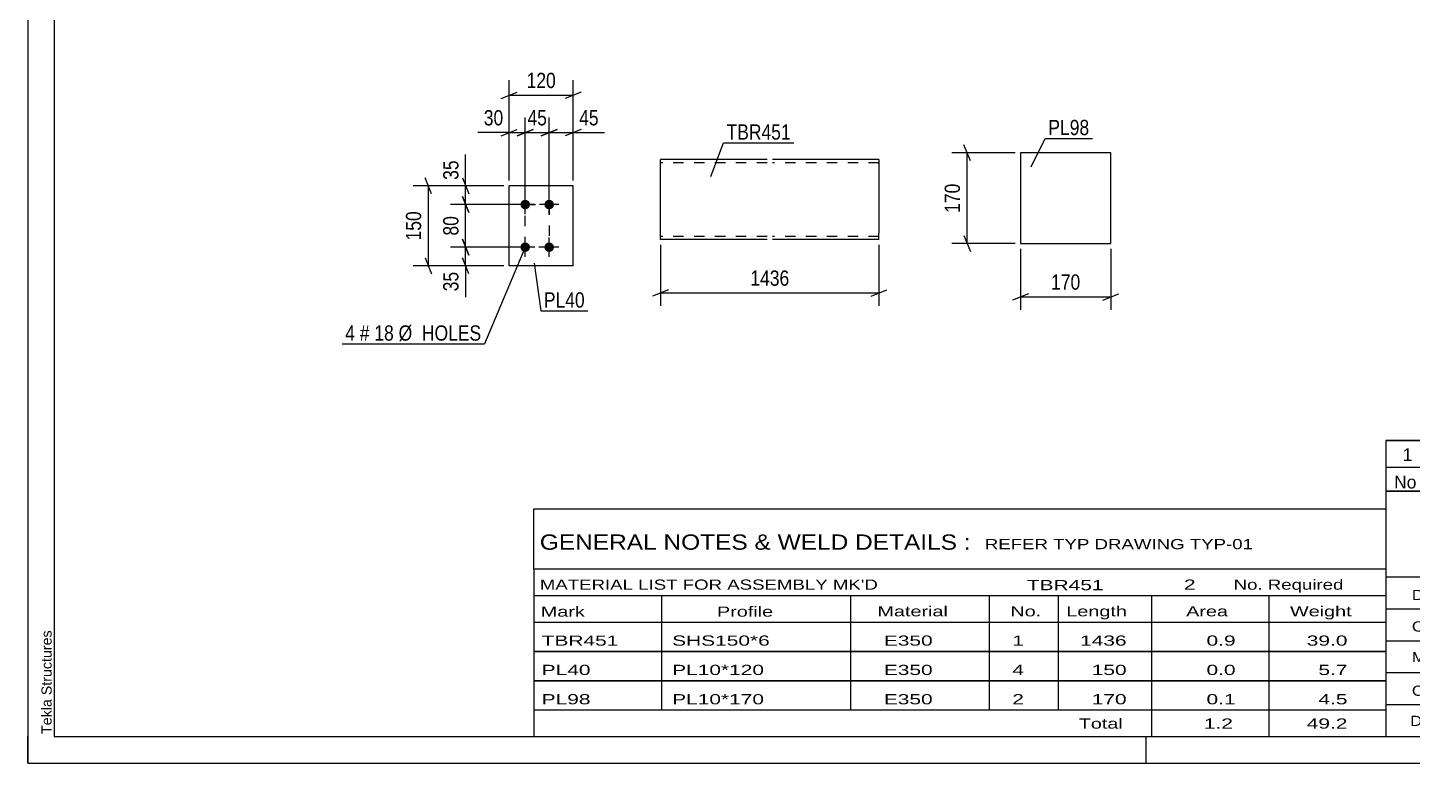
# Model space of a CAD drawing. Header units: millimetres. Extents: x 0 to 420, y 0 to 297.
# Drawn here: x 0 to 260, y 0 to 138 of the extents above; entities that cross this region are included whole.
import ezdxf

# ---------------------------------------------------------------- set-up
doc = ezdxf.new("R2010")
doc.units = ezdxf.units.MM
doc.linetypes.add('DXK_LINE_DOT2', pattern=[3.9198, 1.9599, -1.9599])
doc.styles.add('Arial', font='ARIAL.TTF', dxfattribs={"height": 0.2})
doc.styles.add('Arial Narrow', font='ARIALN.TTF', dxfattribs={"height": 0.2})

# ---------------------------------------------------------------- blocks, each defined once
blk = doc.blocks.new('Unknown-580872287-1163')
at = {"color": 5, "linetype": 'Continuous'}
for p, q in [((0, 297), (0, 0)), ((5, 292), (5, 5)), ((0, 0), (0, 5)), ((5, 5), (415, 5)), ((210, 0), (210, 5)), ((0, 0), (420, 0))]:
    blk.add_line(p, q, dxfattribs=at)
at = {"color": 174, "linetype": 'Continuous', "style": 'Arial'}
blk.add_text('Tekla Structures', height=1.9102, rotation=90, dxfattribs=at).set_placement((4.5, 5.5))
blk = doc.blocks.new('Part-580872287-2130 - 2123')
at = {"color": 2, "linetype": 'Continuous'}
for p, q in [((102.41, 108.31), (90.41, 108.31)), ((90.41, 93.31), (90.41, 108.31)), ((102.41, 93.31), (102.41, 108.31)), ((102.41, 93.31), (90.41, 93.31))]:
    blk.add_line(p, q, dxfattribs=at)
blk = doc.blocks.new('Bolt-580872287-2163 - 2123')
at = {"linetype": 'Continuous'}
for points in [[(93.41, 103.91, -1), (93.41, 105.71, -1)], [(97.91, 103.91, -1), (97.91, 105.71, -1)], [(93.41, 95.91, -1), (93.41, 97.71, -1)], [(97.91, 95.91, -1), (97.91, 97.71, -1)]]:
    blk.add_hatch(color=1, dxfattribs=at).paths.add_polyline_path(points)
at = {"color": 1, "linetype": 'Continuous'}
for p, q in [((93.41, 103.01), (93.41, 106.61)), ((97.91, 103.01), (97.91, 106.61)), ((95.21, 104.81), (91.61, 104.81)), ((99.71, 104.81), (96.11, 104.81)), ((95.21, 96.81), (91.61, 96.81)), ((93.41, 95.01), (93.41, 98.61)), ((99.71, 96.81), (96.11, 96.81)), ((97.91, 95.01), (97.91, 98.61))]:
    blk.add_line(p, q, dxfattribs=at)
blk = doc.blocks.new('Part-580872287-2294 - 2288')
at = {"color": 2, "linetype": 'Continuous'}
for p, q in [((203.38, 114.49), (186.38, 114.49)), ((186.38, 114.49), (186.38, 97.49)), ((203.38, 97.49), (203.38, 114.49)), ((186.38, 97.49), (203.38, 97.49))]:
    blk.add_line(p, q, dxfattribs=at)
blk = doc.blocks.new('Part-580872287-2320 - 2313')
at = {"color": 2, "linetype": 'Continuous'}
for p, q in [((138.83, 113.23), (118.83, 113.23)), ((118.83, 98.32), (118.83, 113.23)), ((159.83, 113.23), (139.83, 113.23)), ((159.83, 113.23), (159.83, 99.43)), ((159.83, 98.23), (159.83, 99.43)), ((118.83, 98.23), (118.83, 98.32)), ((138.83, 98.23), (118.83, 98.23)), ((159.83, 98.23), (139.83, 98.23))]:
    blk.add_line(p, q, dxfattribs=at)
at = {"color": 7, "linetype": 'DXK_LINE_DOT2'}
for p, q in [((138.83, 112.63), (118.83, 112.63)), ((159.83, 112.63), (139.83, 112.63)), ((159.83, 112.63), (159.83, 112.58)), ((159.83, 112.58), (159.83, 112.63)), ((159.83, 112.49), (159.83, 112.58)), ((159.83, 112.58), (159.83, 112.49)), ((118.83, 98.83), (118.83, 98.88)), ((138.83, 98.83), (118.83, 98.83)), ((159.83, 98.83), (139.83, 98.83)), ((159.83, 98.88), (159.83, 99.2)), ((159.83, 98.83), (159.83, 98.88))]:
    blk.add_line(p, q, dxfattribs=at)
blk = doc.blocks.new('Rectangle-580872287-2273 - 2123')
at = {"color": 1, "linetype": 'DXK_LINE_DOT2'}
blk.add_lwpolyline([(93.41, 104.81), (97.91, 104.81), (97.91, 96.81), (93.41, 96.81), (93.41, 104.81)], close=True, dxfattribs=at)
blk = doc.blocks.new('StraightDimension-580872287-2166 - 2123')
at = {"color": 7, "linetype": 'Continuous'}
for p, q in [((90.41, 109.31), (90.41, 128.16)), ((102.41, 109.31), (102.41, 128.16)), ((88.91, 124.71), (91.91, 125.91)), ((90.41, 125.31), (102.41, 125.31)), ((103.91, 125.91), (100.91, 124.71))]:
    blk.add_line(p, q, dxfattribs=at)
at = {"color": 0}
blk.add_wipeout([(99.75, 126.06), (99.75, 130.26), (93.07, 130.26), (93.07, 126.06)], dxfattribs=at)
at = {"color": 3, "style": 'Arial Narrow'}
blk.add_text('120', height=2.863, dxfattribs=at).set_placement((93.67, 126.66))
blk = doc.blocks.new('StraightDimension-580872287-2183 - 2123')
at = {"color": 7, "linetype": 'Continuous'}
for p, q in [((93.41, 105.81), (93.41, 121.16)), ((97.91, 105.81), (97.91, 121.16)), ((91.91, 117.71), (94.91, 118.91)), ((93.41, 118.31), (97.91, 118.31)), ((99.41, 118.91), (96.41, 117.71))]:
    blk.add_line(p, q, dxfattribs=at)
at = {"color": 0}
blk.add_wipeout([(98.09, 119.06), (98.09, 123.26), (93.23, 123.26), (93.23, 119.06)], dxfattribs=at)
at = {"color": 3, "style": 'Arial Narrow'}
blk.add_text('45', height=2.863, dxfattribs=at).set_placement((93.83, 119.66))
blk = doc.blocks.new('StraightDimension-580872287-2193 - 2123')
at = {"color": 7, "linetype": 'Continuous'}
for p, q in [((90.41, 109.31), (90.41, 121.16)), ((93.41, 105.81), (93.41, 121.16)), ((88.91, 117.71), (91.91, 118.91)), ((90.41, 118.31), (93.41, 118.31)), ((94.91, 118.91), (91.91, 117.71))]:
    blk.add_line(p, q, dxfattribs=at)
at = {"color": 0}
blk.add_wipeout([(89.88, 119.06), (89.88, 123.26), (85.03, 123.26), (85.03, 119.06)], dxfattribs=at)
at = {"color": 7, "linetype": 'Continuous'}
blk.add_line((90.41, 118.31), (84.5, 118.31), dxfattribs=at)
blk.add_line((90.41, 118.31), (84.5, 118.31), dxfattribs=at)
at = {"color": 3, "style": 'Arial Narrow'}
blk.add_text('30', height=2.863, dxfattribs=at).set_placement((85.63, 119.66))
blk = doc.blocks.new('StraightDimension-580872287-2206 - 2123')
at = {"color": 7, "linetype": 'Continuous'}
for p, q in [((97.91, 105.81), (97.91, 121.16)), ((102.41, 109.31), (102.41, 121.16)), ((96.41, 117.71), (99.41, 118.91)), ((97.91, 118.31), (102.41, 118.31)), ((103.91, 118.91), (100.91, 117.71))]:
    blk.add_line(p, q, dxfattribs=at)
at = {"color": 0}
blk.add_wipeout([(107.79, 119.06), (107.79, 123.26), (102.93, 123.26), (102.93, 119.06)], dxfattribs=at)
at = {"color": 7, "linetype": 'Continuous'}
blk.add_line((102.41, 118.31), (108.31, 118.31), dxfattribs=at)
blk.add_line((102.41, 118.31), (108.31, 118.31), dxfattribs=at)
at = {"color": 3, "style": 'Arial Narrow'}
blk.add_text('45', height=2.863, dxfattribs=at).set_placement((103.53, 119.66))
blk = doc.blocks.new('StraightDimension-580872287-2220 - 2123')
at = {"color": 7, "linetype": 'Continuous'}
for p, q in [((75.82, 106.81), (74.62, 109.81)), ((89.41, 108.31), (72.37, 108.31)), ((75.22, 93.31), (75.22, 108.31)), ((74.62, 94.81), (75.82, 91.81)), ((89.41, 93.31), (72.37, 93.31))]:
    blk.add_line(p, q, dxfattribs=at)
at = {"color": 0}
blk.add_wipeout([(74.47, 104.16), (70.27, 104.16), (70.27, 97.47), (74.47, 97.47)], dxfattribs=at)
at = {"color": 3, "style": 'Arial Narrow'}
blk.add_text('150', height=2.863, rotation=90.0002, dxfattribs=at).set_placement((73.87, 98.07))
blk = doc.blocks.new('StraightDimension-580872287-2237 - 2123')
at = {"color": 7, "linetype": 'Continuous'}
for p, q in [((92.41, 96.81), (79.37, 96.81)), ((81.62, 98.31), (82.82, 95.31)), ((82.22, 93.31), (82.22, 96.81)), ((82.82, 91.81), (81.62, 94.81)), ((89.41, 93.31), (79.37, 93.31))]:
    blk.add_line(p, q, dxfattribs=at)
at = {"color": 0}
blk.add_wipeout([(81.47, 92.79), (77.27, 92.79), (77.27, 87.93), (81.47, 87.93)], dxfattribs=at)
at = {"color": 7, "linetype": 'Continuous'}
blk.add_line((82.22, 93.31), (82.22, 87.41), dxfattribs=at)
blk.add_line((82.22, 93.31), (82.22, 87.41), dxfattribs=at)
at = {"color": 3, "style": 'Arial Narrow'}
blk.add_text('35', height=2.863, rotation=90.0002, dxfattribs=at).set_placement((80.87, 88.53))
blk = doc.blocks.new('StraightDimension-580872287-2250 - 2123')
at = {"color": 7, "linetype": 'Continuous'}
for p, q in [((81.62, 109.81), (82.82, 106.81)), ((89.41, 108.31), (79.37, 108.31)), ((82.22, 104.81), (82.22, 108.31)), ((92.41, 104.81), (79.37, 104.81)), ((82.82, 103.31), (81.62, 106.31))]:
    blk.add_line(p, q, dxfattribs=at)
at = {"color": 0}
blk.add_wipeout([(81.47, 113.7), (77.27, 113.7), (77.27, 108.84), (81.47, 108.84)], dxfattribs=at)
at = {"color": 7, "linetype": 'Continuous'}
blk.add_line((82.22, 108.31), (82.22, 114.22), dxfattribs=at)
blk.add_line((82.22, 108.31), (82.22, 114.22), dxfattribs=at)
at = {"color": 3, "style": 'Arial Narrow'}
blk.add_text('35', height=2.863, rotation=90.0002, dxfattribs=at).set_placement((80.87, 109.44))
blk = doc.blocks.new('StraightDimension-580872287-2263 - 2123')
at = {"color": 7, "linetype": 'Continuous'}
for p, q in [((92.41, 104.81), (79.37, 104.81)), ((81.62, 106.31), (82.82, 103.31)), ((82.22, 96.81), (82.22, 104.81)), ((92.41, 96.81), (79.37, 96.81)), ((82.82, 95.31), (81.62, 98.31))]:
    blk.add_line(p, q, dxfattribs=at)
at = {"color": 0}
blk.add_wipeout([(81.47, 103.24), (77.27, 103.24), (77.27, 98.39), (81.47, 98.39)], dxfattribs=at)
at = {"color": 3, "style": 'Arial Narrow'}
blk.add_text('80', height=2.863, rotation=90.0002, dxfattribs=at).set_placement((80.87, 98.99))
blk = doc.blocks.new('StraightDimension-580872287-2305 - 2288')
at = {"color": 7, "linetype": 'Continuous'}
for p, q in [((186.38, 96.49), (186.38, 85.09)), ((203.38, 96.49), (203.38, 85.09)), ((187.88, 88.09), (184.88, 86.89)), ((186.38, 87.49), (203.38, 87.49)), ((201.88, 86.89), (204.88, 88.09))]:
    blk.add_line(p, q, dxfattribs=at)
at = {"color": 0}
blk.add_wipeout([(198.22, 88.24), (198.22, 92.44), (191.54, 92.44), (191.54, 88.24)], dxfattribs=at)
at = {"color": 3, "style": 'Arial Narrow'}
blk.add_text('170', height=2.863, dxfattribs=at).set_placement((192.14, 88.84))
blk = doc.blocks.new('StraightDimension-580872287-2296 - 2288')
at = {"color": 7, "linetype": 'Continuous'}
for p, q in [((185.38, 114.49), (173.53, 114.49)), ((176.98, 112.99), (175.78, 115.99)), ((176.38, 97.49), (176.38, 114.49)), ((175.78, 98.99), (176.98, 95.99)), ((185.38, 97.49), (173.53, 97.49))]:
    blk.add_line(p, q, dxfattribs=at)
at = {"color": 0}
blk.add_wipeout([(175.63, 109.33), (171.43, 109.33), (171.43, 102.65), (175.63, 102.65)], dxfattribs=at)
at = {"color": 3, "style": 'Arial Narrow'}
blk.add_text('170', height=2.863, rotation=90.0002, dxfattribs=at).set_placement((175.03, 103.25))
blk = doc.blocks.new('StraightDimension-580872287-2325 - 2313')
at = {"color": 7, "linetype": 'Continuous'}
for p, q in [((118.83, 97.23), (118.83, 85.83)), ((159.83, 97.23), (159.83, 85.83)), ((120.33, 88.83), (117.33, 87.63)), ((158.33, 87.63), (161.33, 88.83)), ((118.83, 88.23), (159.83, 88.23))]:
    blk.add_line(p, q, dxfattribs=at)
at = {"color": 0}
blk.add_wipeout([(143.59, 88.98), (143.59, 93.18), (135.08, 93.18), (135.08, 88.98)], dxfattribs=at)
at = {"color": 3, "style": 'Arial Narrow'}
blk.add_text('1436', height=2.863, dxfattribs=at).set_placement((135.68, 89.58))
blk = doc.blocks.new('Unknown-580872287-3697')
at = {"color": 7, "linetype": 'Continuous'}
for p, q in [((255, 51.05), (255, 5)), ((255, 51.05), (415, 51.05)), ((415, 51), (415, 5)), ((255, 35), (415, 35)), ((295.14, 35), (295.14, 5)), ((255, 29), (415, 29)), ((397, 5.05), (397, 29.05)), ((255, 23), (415, 23)), ((339.14, 23), (339.14, 5)), ((255, 17), (415, 17)), ((255, 11), (397, 11)), ((255, 5), (415, 5))]:
    blk.add_line(p, q, dxfattribs=at)
at = {"color": 7, "style": 'Arial Narrow'}
for s, height, width, p in [('DRAWING TITLE', 1.9089, 1.425378, (259.88, 30.61)), ('TC-BRACE', 1.909, 1.425378, (296.81, 30.59)), ('CONTRACT', 1.909, 1.425378, (259.88, 24.71)), ('TERMINAL BUILDING', 1.9089, 1.425378, (297.06, 25.07)), ('MODELLED BY', 1.9089, 1.425378, (259.88, 18.98)), ('GSK', 1.909, 1.425378, (296.88, 19.04)), ('ISSUED', 1.909, 1.425378, (339.94, 18.64)), ('17.03.2026', 1.909, 1.425378, (356.69, 18.52)), ('CONTRACT NO', 1.9089, 1.425378, (259.88, 12.66)), ('AN-C-1376', 1.909, 1.425378, (297.23, 12.78)), ('SCALE', 1.909, 1.425378, (339.94, 12.65)), ('A1', 6.204, 1.25, (401.24, 7.2)), ('DRAWING No', 1.909, 1.425378, (259.56, 7)), ('[TBR.451]', 1.909, 1.425378, (297.46, 6.99)), ('1', 3.34, 1.5, (376.91, 5.68)), ('REVISION No.', 1.9089, 1.425378, (339.94, 5.77))]:
    blk.add_text(s, height=height, dxfattribs=dict(at, width=width)).set_placement(p)
at = {"color": 7, "linetype": 'Continuous', "style": 'Arial Narrow'}
for s, height, width, p in [('PH #', 2.1, 1.42538, (402.4, 24.55)), ('101', 2.1, 1.42538, (403.41, 18.55)), ('NTS', 1.909, 1.425378, (357, 13.05))]:
    blk.add_text(s, height=height, dxfattribs=dict(at, width=width)).set_placement(p)
blk = doc.blocks.new('Unknown-580872287-3698')
at = {"color": 7, "linetype": 'Continuous'}
for p, q in [((255, 60.55), (415, 60.55)), ((415, 60.55), (255, 60.55)), ((255, 60.55), (255, 55.55)), ((264, 60.55), (264, 55.55)), ((288, 60.55), (288, 55.55)), ((385, 60.55), (385, 55.55)), ((415, 60.55), (415, 55.55)), ((255, 55.55), (415, 55.55)), ((255, 55.55), (255, 51.05)), ((255, 55.55), (415, 55.55)), ((264, 55.55), (264, 51.05)), ((288, 55.55), (288, 51.05)), ((385, 55.55), (385, 51.05)), ((415, 55.55), (415, 51.05)), ((415, 51.05), (255, 51.05))]:
    blk.add_line(p, q, dxfattribs=at)
at = {"color": 7, "linetype": 'Continuous', "style": 'Arial Narrow'}
for s, height, width, p in [('1', 2.39, 1.196471, (258.16, 56.7)), ('0', 2.39, 1.196471, (273, 56.7)), ('ISSUED FOR CONSTRUCTION', 2.3861, 1.196471, (290, 56.7)), ('17.03.2026', 2.386, 1.196471, (391, 56.7)), ('No', 2.386, 1.2, (256.54, 51.55)), ('REV MARK', 2.386, 1.2, (265, 51.55)), ('REVISION DESCRIPTION', 2.3861, 1.2, (290, 51.55)), ('REV. DATE', 2.386, 1.2, (390.28, 51.55))]:
    blk.add_text(s, height=height, dxfattribs=dict(at, width=width)).set_placement(p)
blk = doc.blocks.new('Unknown-580872287-3699')
at = {"color": 7, "linetype": 'Continuous'}
for p, q in [((95, 47.75), (255, 47.75)), ((95, 36.5), (95, 47.75)), ((255, 47.75), (255, 36.5)), ((95, 36.5), (255, 36.5)), ((95, 36.5), (95, 31.5)), ((255, 36.5), (255, 31.5)), ((95, 31.5), (255, 31.5)), ((95, 31.5), (95, 26.5)), ((119, 31.5), (119, 26.5)), ((154.5, 31.5), (154.5, 26.5)), ((180.5, 31.5), (180.5, 26.5)), ((193.5, 31.5), (193.5, 26.5)), ((211, 31.5), (211, 26.5)), ((233, 31.5), (233, 26.5)), ((255, 31.5), (255, 26.5)), ((95, 26.5), (255, 26.5)), ((95, 26.45), (95, 21.05)), ((95, 26.45), (255, 26.45)), ((119, 26.5), (119, 21)), ((154.5, 26.5), (154.5, 21)), ((180.5, 26.5), (180.5, 21)), ((193.5, 26.5), (193.5, 21)), ((211, 26.5), (211, 21)), ((233, 26.5), (233, 21)), ((255, 26.45), (255, 21.05)), ((95, 21.05), (255, 21.05)), ((95, 20.95), (95, 15.55)), ((95, 20.95), (255, 20.95)), ((119, 21), (119, 15.5)), ((154.5, 21), (154.5, 15.5)), ((180.5, 21), (180.5, 15.5)), ((193.5, 21), (193.5, 15.5)), ((211, 21), (211, 15.5)), ((233, 21), (233, 15.5)), ((255, 20.95), (255, 15.55)), ((95, 15.55), (255, 15.55)), ((95, 15.45), (95, 10.05)), ((95, 15.45), (255, 15.45)), ((119, 15.5), (119, 10)), ((154.5, 15.5), (154.5, 10)), ((180.5, 15.5), (180.5, 10)), ((193.5, 15.5), (193.5, 10)), ((211, 15.5), (211, 10)), ((233, 15.5), (233, 10)), ((255, 15.45), (255, 10.05)), ((95, 10.05), (255, 10.05)), ((95, 10), (255, 10)), ((95, 10), (95, 5)), ((211, 10), (211, 5)), ((233, 10), (233, 5)), ((255, 10), (255, 5)), ((95, 5), (255, 5))]:
    blk.add_line(p, q, dxfattribs=at)
at = {"color": 7, "style": 'Arial Narrow'}
for s, height, width, p in [('GENERAL NOTES & WELD DETAILS :', 2.8633, 1.4, (96.15, 40.06)), ('REFER TYP DRAWING TYP-01', 1.9089, 1.6, (179.7, 40.16)), ("MATERIAL LIST FOR ASSEMBLY MK'D", 1.9089, 1.6, (96.15, 32.56)), ('TBR451', 1.909, 1.794707, (187.59, 32.47)), ('2', 1.91, 1.794707, (217.08, 32.56)), ('No. Required', 1.9089, 1.6, (226.41, 32.56)), ('Mark', 1.909, 1.7, (96.34, 27.5)), ('Profile', 1.909, 1.7, (129.41, 27.5)), ('Material', 1.909, 1.7, (159.54, 27.56)), ('No.', 1.909, 1.7, (184.5, 27.56)), ('Length', 1.909, 1.7, (195, 27.56)), ('Area', 1.909, 1.7, (217.5, 27.56)), ('Weight', 1.909, 1.7, (237, 27.56))]:
    blk.add_text(s, height=height, dxfattribs=dict(at, width=width)).set_placement(p)
at = {"color": 7, "linetype": 'Continuous', "style": 'Arial Narrow'}
for s, height, width, p in [('TBR451', 1.909, 1.794707, (96.5, 22.06)), ('SHS150*6', 1.909, 1.794707, (121, 22.06)), ('E350', 1.909, 1.794707, (160.74, 22.06)), ('1', 1.91, 1.794707, (184.86, 22.06)), ('1436', 1.909, 1.794707, (197.58, 22.06)), ('0.9', 1.909, 1.794707, (221.32, 22.06)), ('39.0', 1.909, 1.794707, (240.14, 22.06)), ('PL40', 1.909, 1.794707, (96.5, 16.56)), ('PL10*120', 1.909, 1.794707, (121, 16.56)), ('E350', 1.909, 1.794707, (160.74, 16.56)), ('4', 1.91, 1.794707, (184.86, 16.56)), ('150', 1.909, 1.794707, (199.77, 16.56)), ('0.0', 1.909, 1.794707, (221.32, 16.56)), ('5.7', 1.909, 1.794707, (242.33, 16.56)), ('PL98', 1.909, 1.794707, (96.5, 11.06)), ('PL10*170', 1.909, 1.794707, (121, 11.06)), ('E350', 1.909, 1.794707, (160.74, 11.06)), ('2', 1.91, 1.794707, (184.86, 11.06)), ('170', 1.909, 1.794707, (199.77, 11.06)), ('0.1', 1.909, 1.794707, (221.32, 11.06)), ('4.5', 1.909, 1.794707, (242.33, 11.06)), ('Total', 1.909, 1.7, (197.33, 6.5)), ('1.2', 1.909, 1.794707, (220.83, 6.5)), ('49.2', 1.909, 1.794707, (240.14, 6.5))]:
    blk.add_text(s, height=height, dxfattribs=dict(at, width=width)).set_placement(p)
blk = doc.blocks.new('Mark-580872287-2126 - 2123')
at = {"color": 0}
blk.add_wipeout([(104.59, 85.48), (104.59, 88.48), (96.91, 88.48), (96.91, 85.48)], dxfattribs=at)
blk.add_wipeout([(104.59, 85.48), (104.59, 88.48), (96.91, 88.48), (96.91, 85.48)], dxfattribs=at)
at = {"color": 30, "linetype": 'Continuous'}
for p, q in [((95.12, 93.84), (96.31, 84.88)), ((96.31, 84.88), (105.19, 84.88))]:
    blk.add_line(p, q, dxfattribs=at)
at = {"color": 3, "style": 'Arial Narrow'}
blk.add_text('PL40', height=2.863, dxfattribs=at).set_placement((96.91, 85.48))
blk = doc.blocks.new('Mark-580872287-2159 - 2123')
at = {"color": 0}
blk.add_wipeout([(61.45, 79.28), (61.45, 82.28), (59.62, 82.28), (59.62, 79.28)], dxfattribs=at)
blk.add_wipeout([(61.45, 79.28), (61.45, 82.28), (59.62, 82.28), (59.62, 79.28)], dxfattribs=at)
blk.add_wipeout([(64.18, 79.28), (64.18, 82.28), (62.35, 82.28), (62.35, 79.28)], dxfattribs=at)
blk.add_wipeout([(64.18, 79.28), (64.18, 82.28), (62.35, 82.28), (62.35, 79.28)], dxfattribs=at)
at = {"color": 3, "style": 'Arial Narrow'}
blk.add_text('4', height=2.86, dxfattribs=at).set_placement((59.62, 79.28))
at = {"color": 0}
blk.add_wipeout([(68.74, 79.28), (68.74, 82.28), (65.08, 82.28), (65.08, 79.28)], dxfattribs=at)
blk.add_wipeout([(68.74, 79.28), (68.74, 82.28), (65.08, 82.28), (65.08, 79.28)], dxfattribs=at)
at = {"color": 3, "style": 'Arial Narrow'}
blk.add_text('#', height=2.86, dxfattribs=at).set_placement((62.35, 79.28))
at = {"color": 0}
blk.add_wipeout([(85.16, 79.28), (85.16, 82.28), (69.64, 82.28), (69.64, 79.28)], dxfattribs=at)
blk.add_wipeout([(85.16, 79.28), (85.16, 82.28), (69.64, 82.28), (69.64, 79.28)], dxfattribs=at)
at = {"color": 7, "linetype": 'Continuous'}
for p in [(93.45, 96.94), (59.02, 78.68)]:
    blk.add_line(p, (85.76, 78.68), dxfattribs=at)
at = {"color": 3, "style": 'Arial Narrow'}
for s, p in [('18', (65.08, 79.28)), ('Ø  HOLES', (69.64, 79.28))]:
    blk.add_text(s, height=2.863, dxfattribs=at).set_placement(p)
blk = doc.blocks.new('Mark-580872287-2290 - 2288')
at = {"color": 0}
blk.add_wipeout([(199.31, 117.83), (199.31, 120.83), (191.63, 120.83), (191.63, 117.83)], dxfattribs=at)
blk.add_wipeout([(199.31, 117.83), (199.31, 120.83), (191.63, 120.83), (191.63, 117.83)], dxfattribs=at)
at = {"color": 30, "linetype": 'Continuous'}
for p, q in [((188.4, 111.87), (191.03, 117.23)), ((191.03, 117.23), (199.91, 117.23))]:
    blk.add_line(p, q, dxfattribs=at)
at = {"color": 3, "style": 'Arial Narrow'}
blk.add_text('PL98', height=2.863, dxfattribs=at).set_placement((191.63, 117.83))
blk = doc.blocks.new('Mark-580872287-2316 - 2313')
at = {"color": 0}
blk.add_wipeout([(143.26, 116.99), (143.26, 119.99), (131.21, 119.99), (131.21, 116.99)], dxfattribs=at)
blk.add_wipeout([(143.26, 116.99), (143.26, 119.99), (131.21, 119.99), (131.21, 116.99)], dxfattribs=at)
at = {"color": 30, "linetype": 'Continuous'}
for p, q in [((128.25, 110.08), (130.61, 116.39)), ((130.61, 116.39), (143.86, 116.39))]:
    blk.add_line(p, q, dxfattribs=at)
at = {"color": 3, "style": 'Arial Narrow'}
blk.add_text('TBR451', height=2.863, dxfattribs=at).set_placement((131.21, 116.99))

msp = doc.modelspace()

# ---------------------------------------------------------------- block references
for name in ['Unknown-580872287-1163', 'Part-580872287-2294 - 2288', 'Part-580872287-2320 - 2313', 'Part-580872287-2130 - 2123', 'Bolt-580872287-2163 - 2123', 'Rectangle-580872287-2273 - 2123', 'Unknown-580872287-3698', 'Unknown-580872287-3697', 'Unknown-580872287-3699']:
    msp.add_blockref(name, (0, 0))

# ---------------------------------------------------------------- next in the draw order: block references
for name in ['StraightDimension-580872287-2166 - 2123', 'Mark-580872287-2316 - 2313', 'Mark-580872287-2290 - 2288', 'StraightDimension-580872287-2325 - 2313', 'StraightDimension-580872287-2305 - 2288', 'Mark-580872287-2126 - 2123']:
    msp.add_blockref(name, (0, 0))

# ---------------------------------------------------------------- next in the draw order: block references
for name in ['StraightDimension-580872287-2183 - 2123', 'StraightDimension-580872287-2296 - 2288']:
    msp.add_blockref(name, (0, 0))

# ---------------------------------------------------------------- next in the draw order: block references
for name in ['StraightDimension-580872287-2193 - 2123', 'StraightDimension-580872287-2206 - 2123']:
    msp.add_blockref(name, (0, 0))

# ---------------------------------------------------------------- next in the draw order: block references
msp.add_blockref('StraightDimension-580872287-2220 - 2123', (0, 0))

# ---------------------------------------------------------------- next in the draw order: block references
for name in ['StraightDimension-580872287-2250 - 2123', 'StraightDimension-580872287-2237 - 2123']:
    msp.add_blockref(name, (0, 0))

# ---------------------------------------------------------------- next in the draw order: block references
msp.add_blockref('StraightDimension-580872287-2263 - 2123', (0, 0))

# ---------------------------------------------------------------- next in the draw order: block references
msp.add_blockref('Mark-580872287-2159 - 2123', (0, 0))

doc.saveas('drawing.dxf')
